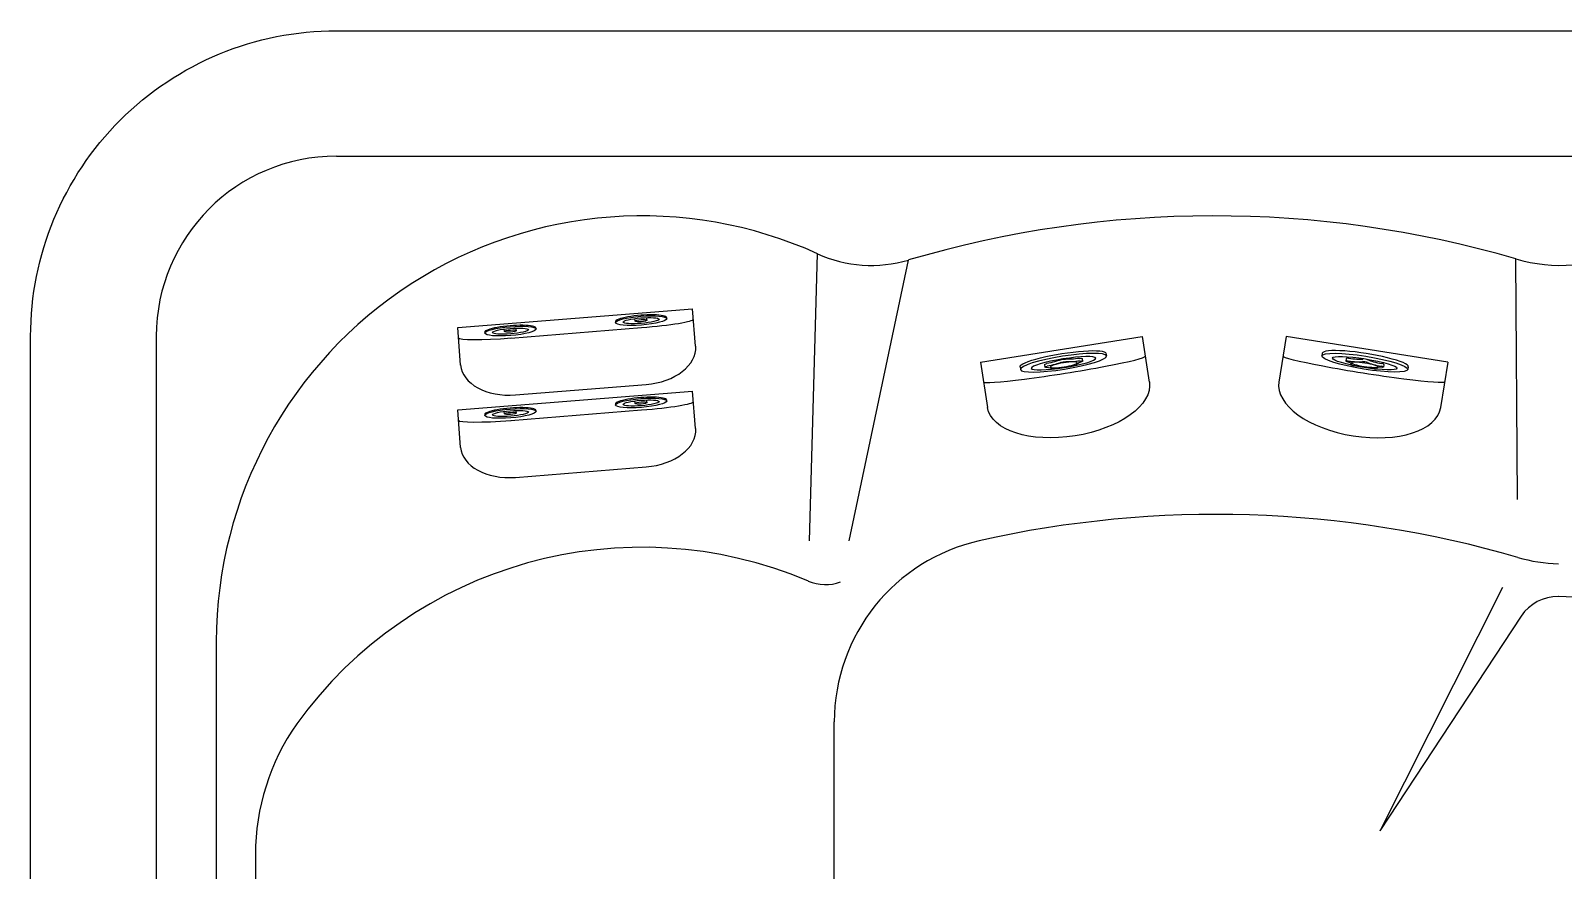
# Model space of a CAD drawing. Header units: millimetres. Extents: x -1155.44 to -1153.31, y 2253.38 to 2255.31.
# Drawn here: x -1155.435 to -1154.026, y 2254.54 to 2255.312 of the extents above; entities that cross this region are included whole.
import ezdxf

# ---------------------------------------------------------------- set-up
doc = ezdxf.new("R2010")
doc.units = ezdxf.units.MM
doc.header["$LTSCALE"] = 10
for name, color, linetype in [('CONTOR05', 7, 'Continuous'), ('jacuzzi', 1, 'Continuous'), ('LCOTA02', 1, 'Continuous')]:
    doc.layers.add(name, color=color, linetype=linetype)

# ---------------------------------------------------------------- blocks, each defined once
blk = doc.blocks.new('A$C1E5B20B9')
at = {"layer": 'LCOTA02'}
for p, q in [((12, 80), (17, 80)), ((14.6, 57.5), (19.6, 57.5)), ((14.6, 22.5), (20, 22.5)), ((12, 0), (17, 0))]:
    blk.add_line(p, q, dxfattribs=at)
for centre, major_axis, start_param, end_param in [((12, 40), (0, 40), 0, 3.141593), ((14.6, 54.8), (0, 2.68), 6.283185, 7.661464), ((19.6, 54.8), (0, 2.68), 5.533225, 7.661464), ((24, 70.7), (0, 19), 2.391632, 3.263235), ((11.3, 40), (0, 2.68), 0.506677, 2.634916), ((8.2, 59), (0, 19), 3.648269, 4.519872), ((16.3, 40), (0, 2.68), 0.506677, 2.634916), ((13.2, 59), (0, 19), 3.648269, 4.519872), ((24.8, 49.2), (0, 2.68), 4.276588, 6.404827), ((30.7, 40), (0, 19), 1.134995, 2.006598), ((8.2, 21), (0, 19), 4.904906, 5.776509), ((13.2, 21), (0, 19), 4.904906, 5.776509), ((24, 9.3), (0, 19), 6.161543, 7.033146), ((24.8, 30.8), (0, 2.68), 3.019951, 5.14819), ((14.6, 25.2), (0, 2.68), 1.763314, 3.141593), ((19.6, 25.2), (0, 2.68), 1.763314, 3.891553)]:
    blk.add_ellipse(centre, major_axis=major_axis, ratio=0.3, start_param=start_param, end_param=end_param, dxfattribs=at)
for centre, major_axis, ratio in [((17, 40), (0, 40), 0.3), ((18, 40), (0, 30), 0.266667), ((21, 40), (0, 12.5), 0.3)]:
    blk.add_ellipse(centre, major_axis=major_axis, ratio=ratio, dxfattribs=at)
blk = doc.blocks.new('A$C00053991')
at = {"layer": 'CONTOR05', "xscale": 0.5, "zscale": 0.5}
blk.add_blockref('A$C1E5B20B9', (0, 0), dxfattribs=at)
blk = doc.blocks.new('A$C691B2982')
at = {"layer": 'CONTOR05', "xscale": 0.1, "yscale": 0.1, "zscale": 0.1}
blk.add_blockref('A$C00053991', (0, 0), dxfattribs=at)
blk = doc.blocks.new('A$C159910E5')
at = {"layer": 'CONTOR05', "rotation": 270}
blk.add_blockref('A$C691B2982', (0, 1.45), dxfattribs=at)
blk = doc.blocks.new('A$C3BF32979')
at = {"layer": 'CONTOR05', "rotation": 314.9999999999977}
blk.add_blockref('A$C159910E5', (-0.4, 5.26), dxfattribs=at)
blk = doc.blocks.new('*E9')
at = {"layer": 'CONTOR05', "rotation": 135.000000000004}
blk.add_blockref('A$C3BF32979', (4.89, 4), dxfattribs=at)
blk = doc.blocks.new('A$C37FA7AEC')
at = {"layer": 'LCOTA02'}
for p, q in [((1.01, 4.71), (1.23, 4.71)), ((1.23, 2.9), (0.63, 2.9)), ((1.23, 1.81), (0.63, 1.81)), ((1.01, 0), (1.23, 0))]:
    blk.add_line(p, q, dxfattribs=at)
for centre, major_axis, ratio, start_param, end_param in [((1.01, 2.36), (0, 2.36), 0.431953, 6.283185, 9.424778), ((1.23, 2.36), (0, -0.544), 0.461888, -3.141592653589793, 3.141592653589793)]:
    blk.add_ellipse(centre, major_axis=major_axis, ratio=ratio, start_param=start_param, end_param=end_param, dxfattribs=at)
for major_axis, ratio in [((0, 2.36), 0.431953), ((0, 1.65), 0.381644)]:
    blk.add_ellipse((1.23, 2.36), major_axis=major_axis, ratio=ratio, dxfattribs=at)

msp = doc.modelspace()

# ---------------------------------------------------------------- linework, layer by layer
at = {"layer": 'jacuzzi'}
for p, q in [((-1155.1544, 2255.197), (-1153.5865, 2255.197)), ((-1154.7196, 2254.8433), (-1154.7122, 2255.1073)), ((-1154.683, 2254.8433), (-1154.6285, 2255.1015)), ((-1154.0687, 2254.8813), (-1154.0702, 2255.1026)), ((-1155.0429, 2255.0395), (-1154.8269, 2255.0568)), ((-1154.8242, 2255.0223), (-1154.8269, 2255.0568)), ((-1155.0402, 2255.005), (-1155.0429, 2255.0395)), ((-1154.9939, 2255.0298), (-1154.8738, 2255.0394)), ((-1155.32, 2255.0314), (-1155.32, 2253.7488)), ((-1154.5624, 2255.0077), (-1154.4137, 2255.0313)), ((-1154.4137, 2255.0313), (-1154.4071, 2254.9893)), ((-1154.2814, 2255.0313), (-1154.288, 2254.9893)), ((-1154.1327, 2255.0077), (-1154.2814, 2255.0313)), ((-1154.5624, 2255.0077), (-1154.5558, 2254.9658)), ((-1154.1327, 2255.0077), (-1154.1393, 2254.9658)), ((-1155.0429, 2254.9638), (-1154.8269, 2254.9811)), ((-1154.9897, 2254.9775), (-1154.8696, 2254.9871)), ((-1154.8242, 2254.9466), (-1154.8269, 2254.9811)), ((-1155.0402, 2254.9293), (-1155.0429, 2254.9638)), ((-1154.9939, 2254.954), (-1154.8738, 2254.9637)), ((-1154.9897, 2254.9017), (-1154.8696, 2254.9114)), ((-1154.195, 2254.5767), (-1154.0822, 2254.8007)), ((-1154.195, 2254.5767), (-1154.065, 2254.7742)), ((-1155.2648, 2254.7507), (-1155.2648, 2254.0116)), ((-1154.6967, 2253.8492), (-1154.6967, 2254.6769)), ((-1155.2288, 2254.5548), (-1155.2288, 2254.0683))]:
    msp.add_line(p, q, dxfattribs=at)
at = {"layer": 'jacuzzi', "color": 3}
msp.add_lwpolyline([(-1155.1544, 2253.3824, -0.414214), (-1155.4355, 2253.6635), (-1155.4355, 2255.0314, -0.414214), (-1155.1544, 2255.3124), (-1153.5865, 2255.3124, -0.414214), (-1153.3055, 2255.0314), (-1153.3055, 2253.6635, -0.414214), (-1153.5865, 2253.3824)], format="xyb", close=True, dxfattribs=at)
at = {"layer": 'jacuzzi'}
for centre, radius, start, end in [((-1155.1544, 2255.0314), 0.1656, 90, 180), ((-1154.8734, 2254.7507), 0.3914, 65.6705, 180), ((-1154.3475, 2254.1476), 0.9945, 73.8055, 106.4132), ((-1154.6626, 2255.2171), 0.1205, 245.6705, 286.4132), ((-1154.0282, 2255.2472), 0.1506, 253.8055, 294.5336), ((-1154.3456, 2253.8731), 0.9945, 73.8055, 102.6504), ((-1154.8734, 2254.446), 0.3914, 67.0127, 144.1915), ((-1154.5261, 2254.6769), 0.1706, 102.6504, 180), ((-1154.0263, 2254.9727), 0.1506, 253.8055, 268.1994), ((-1154.7049, 2254.8433), 0.0402, 247.0127, 290.3194), ((-1154.0317, 2254.7519), 0.0402, 89.1314, 146.2823), ((-1154.0391, 2254.4397), 0.3524, 17.0462, 88.6888), ((-1155.0196, 2254.5549), 0.2092, 144.9451, 180.0181)]:
    msp.add_arc(centre, radius, start, end, dxfattribs=at)
for centre, major_axis, ratio, start_param, end_param in [((-1154.8741, 2255.0434), (0.048, 0.0038), 0.082116, 4.712389, 6.283185), ((-1154.9942, 2255.0338), (0.048, 0.0038), 0.082116, 3.141593, 4.712389), ((-1154.8721, 2255.0185), (0.048, 0.0038), 0.653861, 4.712389, 6.283185), ((-1154.9922, 2255.0089), (0.048, 0.0038), 0.653861, 3.141593, 4.712389), ((-1154.4852, 2255.0012), (0.0744, 0.0118), 0.050661, 3.141593, 6.283186), ((-1154.2136, 2254.9776), (0.0744, -0.0118), 0.507681, 3.141593, 6.283185), ((-1154.8741, 2254.9676), (0.048, 0.0038), 0.082116, 4.712389, 6.283185), ((-1154.9942, 2254.958), (0.048, 0.0038), 0.082116, 3.141593, 4.712389), ((-1154.8721, 2254.9427), (0.048, 0.0038), 0.653861, 4.712389, 6.283185), ((-1154.9922, 2254.9331), (0.048, 0.0038), 0.653861, 3.141593, 4.712389)]:
    msp.add_ellipse(centre, major_axis=major_axis, ratio=ratio, start_param=start_param, end_param=end_param, dxfattribs=at)
at = {"layer": 'jacuzzi', "extrusion": (0, 0, -1)}
for centre, major_axis, ratio, end_param in [((-1154.2099, 2255.0012), (-0.0744, 0.0118), 0.050661, 6.283186), ((-1154.4814, 2254.9776), (-0.0744, -0.0118), 0.507681, 6.283185)]:
    msp.add_ellipse(centre, major_axis=major_axis, ratio=ratio, start_param=3.141593, end_param=end_param, dxfattribs=at)

# ---------------------------------------------------------------- block references
at = {"layer": 'jacuzzi'}
for name, p, xscale, yscale, zscale, rotation in [('*E9', (-1154.4479, 2255.0218), -0.009999999999976592, 0.01000000000021828, 0.009999999999999487, 99.0000000001979), ('A$C37FA7AEC', (-1154.8982, 2255.0488), 0.003999999999905413, 0.009999999999956986, 0.009999999999999487, 274.5803601931622), ('A$C37FA7AEC', (-1155.0183, 2255.0392), 0.003999999999905413, 0.009999999999956986, 0.009999999999999487, 274.5803601931622), ('A$C159910E5', (-1154.2494, 2255.0075), 0.01000000000020117, 0.01000000000022285, 0.01000000000021201, 351.0000000000059), ('A$C37FA7AEC', (-1154.8982, 2254.9731), 0.003999999999905413, 0.009999999999956986, 0.009999999999999487, 274.5803601931622), ('A$C37FA7AEC', (-1155.0183, 2254.9635), 0.003999999999905413, 0.009999999999956986, 0.009999999999999487, 274.5803601931622)]:
    msp.add_blockref(name, p, dxfattribs=dict(at, xscale=xscale, yscale=yscale, zscale=zscale, rotation=rotation))

doc.saveas('drawing.dxf')
